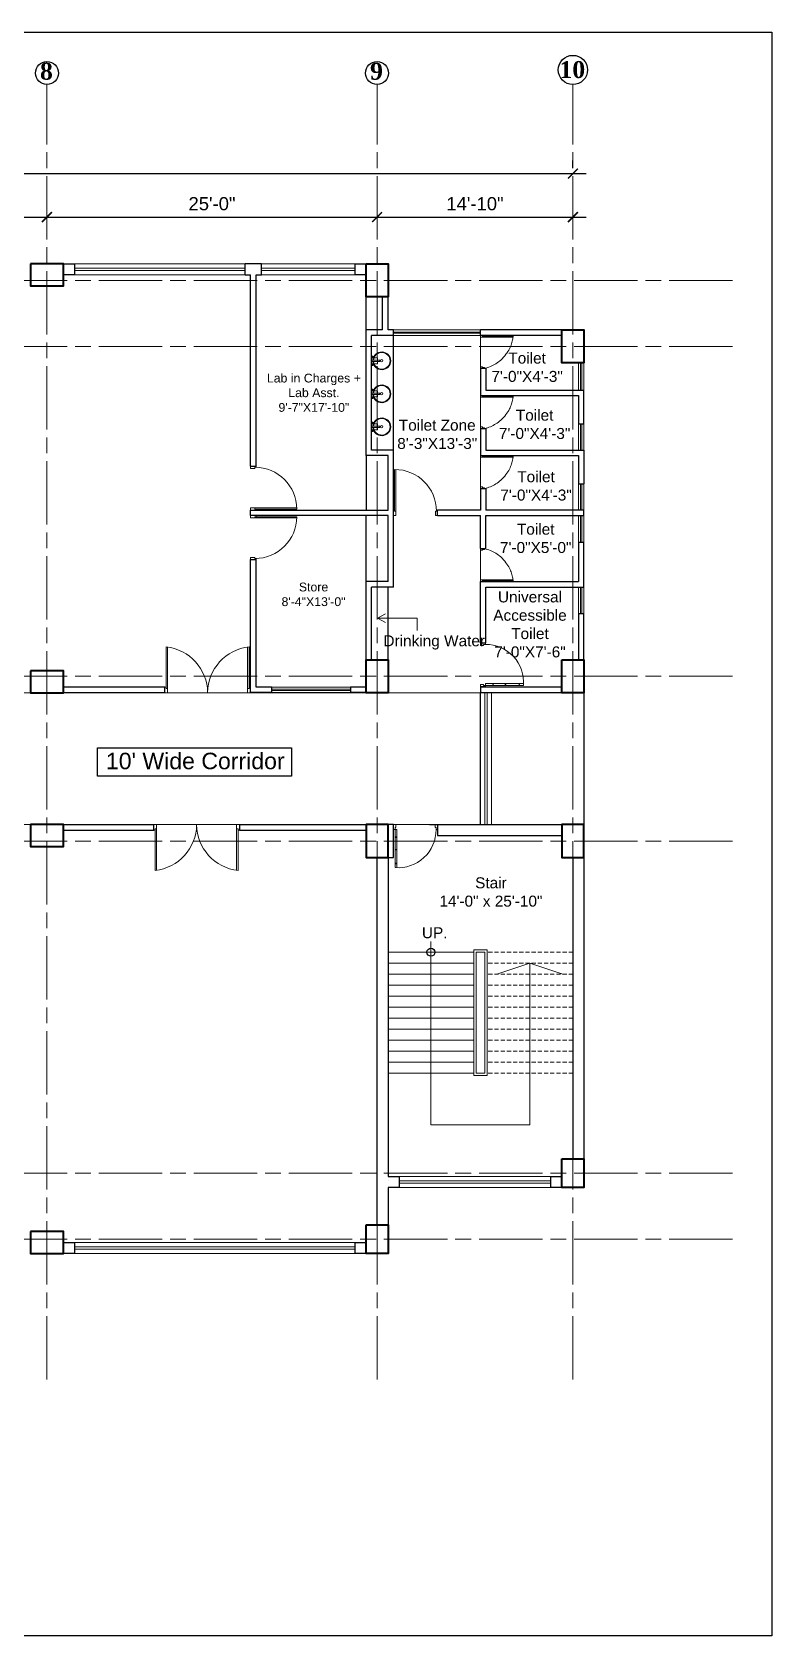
# Model space of a CAD drawing. Header units: inches. Extents: x -12 to 20935469, y -1604 to 24729220.
# Drawn here: x 20918366 to 20919039, y 24721123 to 24722582 of the extents above; entities that cross this region are included whole.
import ezdxf

# ---------------------------------------------------------------- set-up
doc = ezdxf.new("R2010")
doc.units = ezdxf.units.IN
doc.header["$LTSCALE"] = 0.03
doc.header["$MEASUREMENT"] = 0
doc.header["$PDMODE"] = 32
doc.header["$PDSIZE"] = 15
doc.linetypes.add('ACAD_ISO08W100', pattern=[36, 24, -3, 6, -3])
doc.linetypes.add('DASHED2', pattern=[0.375, 0.25, -0.125])
for name, color, linetype, lineweight in [('column', 1, 'Continuous', 40), ('Dim Line', 252, 'Continuous', 13), ('Door', 7, 'Continuous', 18), ('Gas', 21, 'Continuous', 5), ('Glass Line', 252, 'Continuous', 9), ('Grid Line', 252, 'Continuous', 18), ('Main Wall', 7, 'Continuous', 30), ('RAIL', 23, 'Continuous', 13), ('STAIR', 46, 'Continuous', 15), ('TOILET FIXTURE', 142, 'Continuous', 5), ('wind.', 150, 'Continuous', 20)]:
    doc.layers.add(name, color=color, linetype=linetype, lineweight=lineweight)
doc.layers.add('TEXT', color=7, linetype='Continuous')
doc.styles.add('2', font='swisscl.ttf')
doc.styles.add('RomanS', font='arial.ttf', dxfattribs={"height": 12})
doc.styles.get("Standard").update_dxf_attribs({"font": 'timesbd.ttf'})
doc.dimstyles.new('Aec_Arch_I', dxfattribs={"dimscale": 96, "dimtxt": 12, "dimasz": 0.09375, "dimexe": 0.125, "dimexo": 0.125, "dimgap": 0.0625, "dimtad": 1, "dimdec": 0, "dimzin": 3, "dimdsep": 46, "dimlunit": 4, "dimtxsty": 'RomanS', "dimblk1": 'ARCHTICK', "dimblk2": 'ARCHTICK', "dimsah": 1, "dimcen": 0.09375, "dimdle": 0.125, "dimadec": 0, "dimazin": 0, "dimtfac": 0.75, "dimtdec": 0, "dimtmove": 2, "dimatfit": 3, "dimldrblk": 'ARCHTICK', "dimfxl": 1, "dimfrac": 1, "dimtolj": 1, "dimtzin": 0, "dimarcsym": 0})

# ---------------------------------------------------------------- blocks, each defined once
blk = doc.blocks.new('Door_45')
at = {"layer": 'Door'}
for p, q in [((1.5, 5), (1.5, 44)), ((1.5, 40), (2.2, 40)), ((2.2, 40), (2.2, 39.5)), ((2.2, 39.5), (2.7, 39.5)), ((2.7, 39.5), (2.7, 40)), ((2.7, 40), (3.5, 40)), ((3.5, 44), (3.5, 5)), ((1.5, 25.8), (2.2, 25.8)), ((2.2, 25.8), (2.2, 25.3)), ((2.2, 25.3), (2.7, 25.3)), ((2.7, 25.8), (3.5, 25.8)), ((2.7, 25.3), (2.7, 25.8)), ((0, 0), (0, 5)), ((0, 5), (1.5, 5)), ((1.5, 12.6), (2.2, 12.6)), ((3.5, 5), (1.5, 5)), ((1.5, 5), (1.5, 3)), ((1.5, 3), (2.5, 3)), ((2.2, 12.6), (2.2, 13.1)), ((2.2, 13.1), (2.7, 13.1)), ((2.5, 3), (2.5, 0)), ((2.7, 13.1), (2.7, 12.6)), ((2.7, 12.6), (3.5, 12.6)), ((42.5, 3), (42.5, 0)), ((43.5, 3), (42.5, 3)), ((45, 5), (43.5, 5)), ((43.5, 5), (43.5, 3)), ((45, 0), (45, 5)), ((2.5, 0), (0, 0)), ((42.5, 0), (45, 0))]:
    blk.add_line(p, q, dxfattribs=at)
blk.add_arc((4.7, 5.3), 38.8, 359.6233, 94.6685, dxfattribs=at)
blk = doc.blocks.new('$D40')
at = {"layer": 'Door'}
for p, q in [((1, 4), (1, 42)), ((2, 0), (2, 42)), ((1, 5), (0, 5)), ((2, 0), (0, 0)), ((2, 4), (1, 4)), ((39, 4), (38, 4)), ((38, 4), (38, 0)), ((40, 0), (38, 0)), ((40, 5), (39, 5)), ((39, 5), (39, 4))]:
    blk.add_line(p, q, dxfattribs=at)
blk.add_arc((1, 4), 38, 0, 90, dxfattribs=at)
blk = doc.blocks.new('_ArchTick')
at = {"color": 0, "linetype": 'ByBlock', "lineweight": 35, "const_width": 0.15}
blk.add_lwpolyline([(-0.5, -0.5), (0.5, 0.5)], dxfattribs=at)
blk = doc.blocks.new('*D23')
at = {"layer": 'Defpoints', "color": 0, "transparency": 16777216}
for p in [(20832166.8, 24724578.2), (20832473.8, 24724578.2), (20832473.8, 24724578.2)]:
    blk.add_point(p, dxfattribs=at)
at = {"layer": 'Dim Line', "color": 0, "lineweight": -2, "transparency": 16777216}
for p, q in [((20832154.8, 24724578.2), (20832485.8, 24724578.2)), ((20832166.8, 24724566.2), (20832166.8, 24724566.2)), ((20832473.8, 24724566.2), (20832473.8, 24724566.2))]:
    blk.add_line(p, q, dxfattribs=at)
at = {"layer": 'Dim Line', "color": 0, "lineweight": -2, "transparency": 16777216, "xscale": 9, "yscale": 9, "zscale": 9, "rotation": 180}
blk.add_blockref('_ArchTick', (20832166.8, 24724578.2), dxfattribs=at)
at = {"layer": 'Dim Line', "color": 0, "lineweight": -2, "transparency": 16777216, "xscale": 9, "yscale": 9, "zscale": 9}
blk.add_blockref('_ArchTick', (20832473.8, 24724578.2), dxfattribs=at)
at = {"layer": 'Dim Line', "color": 0, "transparency": 16777216, "insert": (20832320.3, 24724590.3), "char_height": 12, "attachment_point": 5, "style": 'RomanS'}
blk.add_mtext('\\A1;25\'-7"', dxfattribs=at)
blk = doc.blocks.new('*D10')
at = {"layer": 'Defpoints', "color": 0, "transparency": 16777216}
for p in [(20832473.8, 24724578.2), (20832773.8, 24724578.2), (20832773.8, 24724578.2)]:
    blk.add_point(p, dxfattribs=at)
at = {"layer": 'Dim Line', "color": 0, "lineweight": -2, "transparency": 16777216}
blk.add_line((20832461.8, 24724578.2), (20832785.8, 24724578.2), dxfattribs=at)
at = {"layer": 'Dim Line', "color": 0, "lineweight": -2, "transparency": 16777216, "xscale": 9, "yscale": 9, "zscale": 9, "rotation": 180}
blk.add_blockref('_ArchTick', (20832473.8, 24724578.2), dxfattribs=at)
at = {"layer": 'Dim Line', "color": 0, "lineweight": -2, "transparency": 16777216, "xscale": 9, "yscale": 9, "zscale": 9}
blk.add_blockref('_ArchTick', (20832773.8, 24724578.2), dxfattribs=at)
at = {"layer": 'Dim Line', "color": 0, "transparency": 16777216, "insert": (20832623.8, 24724590.3), "char_height": 12, "attachment_point": 5, "style": 'RomanS'}
blk.add_mtext('\\A1;25\'-0"', dxfattribs=at)
blk = doc.blocks.new('*D11')
at = {"layer": 'Defpoints', "color": 0, "transparency": 16777216}
for p in [(20832773.8, 24724578.2), (20832951.8, 24724578.2), (20832951.8, 24724578.2)]:
    blk.add_point(p, dxfattribs=at)
at = {"layer": 'Dim Line', "color": 0, "lineweight": -2, "transparency": 16777216}
for p, q in [((20832761.8, 24724578.2), (20832963.8, 24724578.2)), ((20832951.8, 24724566.2), (20832951.8, 24724566.2))]:
    blk.add_line(p, q, dxfattribs=at)
at = {"layer": 'Dim Line', "color": 0, "lineweight": -2, "transparency": 16777216, "xscale": 9, "yscale": 9, "zscale": 9, "rotation": 180}
blk.add_blockref('_ArchTick', (20832773.8, 24724578.2), dxfattribs=at)
at = {"layer": 'Dim Line', "color": 0, "lineweight": -2, "transparency": 16777216, "xscale": 9, "yscale": 9, "zscale": 9}
blk.add_blockref('_ArchTick', (20832951.8, 24724578.2), dxfattribs=at)
at = {"layer": 'Dim Line', "color": 0, "transparency": 16777216, "insert": (20832862.8, 24724590.3), "char_height": 12, "attachment_point": 5, "style": 'RomanS'}
blk.add_mtext('\\A1;14\'-10"', dxfattribs=at)
blk = doc.blocks.new('*D13')
at = {"layer": 'Defpoints', "color": 0, "transparency": 16777216}
for p in [(20830948.3, 24724610.7), (20832951.8, 24724617.8), (20832951.8, 24724610.7)]:
    blk.add_point(p, dxfattribs=at)
at = {"layer": 'Dim Line', "color": 0, "lineweight": -2, "transparency": 16777216}
for p, q in [((20830948.3, 24724622.7), (20830948.3, 24724629.8)), ((20832951.8, 24724622.7), (20832951.8, 24724629.8)), ((20830936.3, 24724617.8), (20832963.8, 24724617.8))]:
    blk.add_line(p, q, dxfattribs=at)
at = {"layer": 'Dim Line', "color": 0, "lineweight": -2, "transparency": 16777216, "xscale": 9, "yscale": 9, "zscale": 9, "rotation": 180}
blk.add_blockref('_ArchTick', (20830948.3, 24724617.8), dxfattribs=at)
at = {"layer": 'Dim Line', "color": 0, "lineweight": -2, "transparency": 16777216, "xscale": 9, "yscale": 9, "zscale": 9}
blk.add_blockref('_ArchTick', (20832951.8, 24724617.8), dxfattribs=at)
at = {"layer": 'Dim Line', "color": 0, "transparency": 16777216, "insert": (20831950, 24724629.9), "char_height": 12, "attachment_point": 5, "style": 'RomanS'}
blk.add_mtext('\\A1;166\'-11"', dxfattribs=at)
blk = doc.blocks.new('sssss-flat-876')
at = {"layer": 'Door', "linetype": 'Continuous', "ltscale": 3}
blk.add_line((3666.5, 84027.2), (3666.5, 84055.7), dxfattribs=at)
at = {"layer": 'Door', "linetype": 'Continuous', "ltscale": 3, "extrusion": (-7.21527e-09, -3.35624e-18, 1), "elevation": 0}
for points in [[(3666.5, 84057.2), (3666.5, 84055.7), (3668.4, 84055.7), (3668.4, 84056.5), (3670.2, 84056.5), (3670.2, 84057.2)], [(3668.4, 84055.7), (3696.2, 84055.7), (3696.2, 84056.5), (3668.4, 84056.5)]]:
    blk.add_lwpolyline(points, close=True, dxfattribs=at)
at = {"layer": 'Door', "linetype": 'Continuous', "ltscale": 3, "flags": 128}
blk.add_lwpolyline([(3670.2, 84027.2, 0.04096), (3675.5, 84028.9, 0.082496), (3684.9, 84034.8, 0.052187), (3689.7, 84040, 0.043988), (3692.9, 84045, 0.036571), (3694.8, 84049.6, 0.034751), (3695.9, 84054.2, 0.011435), (3696.2, 84055.7)], format="xyb", dxfattribs=at)
at = {"layer": 'Door', "linetype": 'Continuous', "ltscale": 3}
blk.add_lwpolyline([(3666.5, 84027.2), (3666.5, 84028.7), (3668.4, 84028.7), (3668.4, 84027.9), (3670.2, 84027.9), (3670.2, 84027.2)], close=True, dxfattribs=at)
blk = doc.blocks.new('7-flat-72')
at = {"layer": 'Glass Line', "color": 8, "ltscale": 20}
for p, q in [((-64478.7, 376960.5), (-64480.3, 376960.5)), ((-64480.3, 376959.5), (-64480.3, 376960.5)), ((-64480.3, 376959.5), (-64480.3, 376960.5)), ((-64478.7, 376959.5), (-64480.3, 376959.5)), ((-64480.3, 376959.1), (-64480.3, 376959.4)), ((-64478.7, 376959.4), (-64480.3, 376959.4)), ((-64478.7, 376959.1), (-64480.3, 376959.1)), ((-64480.2, 376959.4), (-64480.2, 376959.5)), ((-64480.1, 376959.5), (-64480.1, 376960.5)), ((-64479.9, 376959.5), (-64479.9, 376960.5)), ((-64479.5, 376959.5), (-64479.5, 376960.5)), ((-64479.1, 376959.5), (-64479.1, 376960.5)), ((-64478.9, 376959.5), (-64478.9, 376960.5)), ((-64478.9, 376959.4), (-64478.9, 376959.5)), ((-64478.8, 376959.5), (-64478.8, 376960.5)), ((-64478.7, 376959.5), (-64478.7, 376960.5)), ((-64478.7, 376959.1), (-64478.7, 376959.4)), ((-64475.1, 376959.4), (-64476.9, 376959.4)), ((-64476.9, 376959.1), (-64476.9, 376959.4)), ((-64475.1, 376959.1), (-64476.9, 376959.1)), ((-64476.6, 376959.4), (-64476.6, 376966.6)), ((-64475.5, 376966.6), (-64476.6, 376966.6)), ((-64475.5, 376959.4), (-64475.5, 376966.6)), ((-64475.1, 376959.1), (-64475.1, 376959.4)), ((-64473.3, 376960.5), (-64471.7, 376960.5)), ((-64473.3, 376959.5), (-64473.3, 376960.5)), ((-64473.3, 376959.5), (-64473.3, 376960.5)), ((-64473.3, 376959.5), (-64471.7, 376959.5)), ((-64473.3, 376959.1), (-64473.3, 376959.4)), ((-64473.3, 376959.4), (-64471.7, 376959.4)), ((-64473.3, 376959.1), (-64471.7, 376959.1)), ((-64473.1, 376959.5), (-64473.1, 376960.5)), ((-64473.1, 376959.4), (-64473.1, 376959.5)), ((-64472.9, 376959.5), (-64472.9, 376960.5)), ((-64472.5, 376959.5), (-64472.5, 376960.5)), ((-64472.1, 376959.5), (-64472.1, 376960.5)), ((-64471.9, 376959.5), (-64471.9, 376960.5)), ((-64471.9, 376959.4), (-64471.9, 376959.5)), ((-64471.8, 376959.5), (-64471.8, 376960.5)), ((-64471.7, 376959.5), (-64471.7, 376960.5)), ((-64471.7, 376959.1), (-64471.7, 376959.4))]:
    blk.add_line(p, q, dxfattribs=at)
blk.add_circle((-64476, 376968.4, 0), 1.08, dxfattribs=at)
for radius, start, end in [(8.1, 273.8334, 266.1883), (7.55, 274.115, 265.9068)]:
    blk.add_arc((-64476, 376968.4, 0), radius, start, end, dxfattribs=at)
blk = doc.blocks.new('SFSFSFS-flat-72')
at = {"layer": 'TOILET FIXTURE', "ltscale": 0.2}
blk.add_lwpolyline([(-3918.5, -3608.1), (-3918.5, -3602.7), (-3923.9, -3602.7), (-3923.9, -3608.1)], close=True, dxfattribs=at)
at = {"layer": 'TOILET FIXTURE', "ltscale": 20}
blk.add_blockref('7-flat-72', (60554.8, -380567.2), dxfattribs=at)
blk = doc.blocks.new('fff')
at = {"layer": 'Grid Line', "color": 252, "linetype": 'ACAD_ISO08W100', "lineweight": 9, "ltscale": 80, "true_color": 0x939598}
for p, q in [((20832473.8, 24723521.1), (20832473.8, 24724698.8)), ((20832773.8, 24723521.1), (20832773.8, 24724698.8)), ((20832951.8, 24723521.1), (20832951.8, 24724698.8)), ((20833096.9, 24724520.6), (20830726.1, 24724520.6)), ((20833096.9, 24724460.6), (20830726.1, 24724460.6)), ((20833096.9, 24724160.7), (20830726.1, 24724160.7)), ((20833096.9, 24724010.7), (20830726.1, 24724010.7)), ((20833096.9, 24723708.7), (20830726.1, 24723708.7)), ((20833096.9, 24723648.8), (20830726.1, 24723648.8))]:
    blk.add_line(p, q, dxfattribs=at)
at = {"layer": 'Dim Line'}
for base, p1, p2, picture, middle in [((20832951.7523, 24724617.8128), (20830948.3088, 24724610.7482), (20832951.7523, 24724610.7482), '*D13', (20831950.0306, 24724629.9397)), ((20832473.8, 24724578.2), (20832166.8, 24724578.2), (20832473.8, 24724578.2), '*D23', (20832320.3, 24724590.3)), ((20832773.8, 24724578.2), (20832473.8, 24724578.2), (20832773.8, 24724578.2), '*D10', (20832623.8, 24724590.3)), ((20832951.8, 24724578.2), (20832773.8, 24724578.2), (20832951.8, 24724578.2), '*D11', (20832862.8, 24724590.3))]:
    dim = blk.add_linear_dim(base=base, p1=p1, p2=p2, dimstyle='Aec_Arch_I', dxfattribs=at)
    dim.commit()
    dim.dimension.update_dxf_attribs({"geometry": picture, "text_midpoint": middle})

msp = doc.modelspace()

# ---------------------------------------------------------------- linework, layer by layer
for p, q in [((20918669.7, 24722310.9), (20918669.7, 24722340.9)), ((20918694.7, 24722201.6), (20918694.7, 24722305.9)), ((20918669.7, 24722196.6), (20918669.7, 24722147)), ((20918669.7, 24722082), (20918669.7, 24722142)), ((20918689.7, 24722011), (20918689.7, 24722077)), ((20918778.7, 24721986.2), (20918773.7, 24721986.2)), ((20918773.7, 24721861), (20918773.7, 24721981.2)), ((20918727.5, 24721861), (20918829.7, 24721861))]:
    msp.add_line(p, q)
msp.add_lwpolyline([(20918867.7, 24721981), (20918867.7, 24721861)])
msp.add_lwpolyline([(20918425.5, 24721930.7), (20918601.9, 24721930.7), (20918601.9, 24721905.2), (20918425.5, 24721905.2)], close=True)
msp.add_circle((20918728.7, 24721745), 3.61)
at = {"layer": 'column', "lineweight": 40, "ltscale": 20}
for points in [[(20918364.7, 24722370.9), (20918364.7, 24722350.9), (20918394.7, 24722350.9), (20918394.7, 24722370.9)], [(20918669.7, 24722370.9), (20918689.7, 24722370.9), (20918689.7, 24722340.9), (20918669.7, 24722340.9)], [(20918847.7, 24722310.9), (20918867.7, 24722310.9), (20918867.7, 24722280.9), (20918847.7, 24722280.9)], [(20918364.7, 24722001), (20918364.7, 24721981), (20918394.7, 24721981), (20918394.7, 24722001)], [(20918669.7, 24722011), (20918689.7, 24722011), (20918689.7, 24721981), (20918669.7, 24721981)], [(20918847.7, 24722011), (20918867.7, 24722011), (20918867.7, 24721981), (20918847.7, 24721981)], [(20918364.7, 24721861), (20918364.7, 24721841), (20918394.7, 24721841), (20918394.7, 24721861)], [(20918689.7, 24721861), (20918669.7, 24721861), (20918669.7, 24721831), (20918689.7, 24721831)], [(20918867.7, 24721861), (20918847.7, 24721861), (20918847.7, 24721831), (20918867.7, 24721831)], [(20918847.7, 24721557), (20918867.7, 24721557), (20918867.7, 24721531), (20918847.7, 24721531)], [(20918364.7, 24721491), (20918364.7, 24721471), (20918394.7, 24721471), (20918394.7, 24721491)], [(20918669.7, 24721497), (20918689.7, 24721497), (20918689.7, 24721471), (20918669.7, 24721471)]]:
    msp.add_lwpolyline(points, close=True, dxfattribs=at)
at = {"layer": 'Defpoints'}
msp.add_lwpolyline([(20916599.7, 24722581.7), (20919038.6, 24722581.7), (20919038.6, 24721123.2), (20916599.7, 24721123.2)], close=True, dxfattribs=at)
at = {"layer": 'Door'}
for p, q in [((20918488, 24721984.7), (20918488, 24722022.6)), ((20918489.3, 24721981), (20918489.3, 24722022.6)), ((20918562.1, 24721981), (20918562.1, 24722022.6)), ((20918563.4, 24721984.7), (20918563.4, 24722022.6)), ((20918488, 24721986), (20918486.7, 24721986)), ((20918563.4, 24721986), (20918564.7, 24721986)), ((20918489.3, 24721981), (20918486.7, 24721981)), ((20918489.3, 24721984.7), (20918488, 24721984.7)), ((20918562.1, 24721984.7), (20918563.4, 24721984.7)), ((20918562.1, 24721981), (20918564.7, 24721981)), ((20918479.3, 24721861), (20918476.7, 24721861)), ((20918478, 24721856), (20918476.7, 24721856)), ((20918478, 24721857.3), (20918478, 24721819.4)), ((20918479.3, 24721857.3), (20918478, 24721857.3)), ((20918479.3, 24721861), (20918479.3, 24721819.4)), ((20918552.1, 24721861), (20918552.1, 24721819.4)), ((20918552.1, 24721861), (20918554.7, 24721861)), ((20918552.1, 24721857.3), (20918553.4, 24721857.3)), ((20918553.4, 24721857.3), (20918553.4, 24721819.4)), ((20918553.4, 24721856), (20918554.7, 24721856))]:
    msp.add_line(p, q, dxfattribs=at)
for centre, start, end in [((20918483.4, 24721980.6), 0.5906, 83.7783), ((20918568, 24721980.6), 96.2217, 179.4094), ((20918473.4, 24721861.4), 276.2217, 359.4094), ((20918558, 24721861.4), 180.5906, 263.7783)]:
    msp.add_arc(centre, 42.3, start, end, dxfattribs=at)
at = {"layer": 'Gas', "color": 0, "lineweight": 5}
for points in [[(20918767.7, 24721747), (20918779.7, 24721747), (20918779.7, 24721633), (20918767.7, 24721633)], [(20918769.7, 24721745), (20918777.7, 24721745), (20918777.7, 24721635), (20918769.7, 24721635)]]:
    msp.add_lwpolyline(points, close=True, dxfattribs=at)
at = {"layer": 'Main Wall', "lineweight": 30}
for p, q in [((20918404.7, 24722370.9), (20918404.7, 24722360.9)), ((20918583.7, 24721986.1), (20918569.7, 24721986.1)), ((20918583.7, 24721986.1), (20918583.7, 24721981.1)), ((20918669.7, 24721986.1), (20918655.7, 24721986.1)), ((20918655.7, 24721986.1), (20918655.7, 24721981.1)), ((20918583.7, 24721981.1), (20918564.7, 24721981.1)), ((20918669.7, 24721981.1), (20918655.7, 24721981.1))]:
    msp.add_line(p, q, dxfattribs=at)
at = {"layer": 'Main Wall'}
for p, q in [((20918559.7, 24722360.9), (20918559.7, 24722370.9)), ((20918574.7, 24722370.9), (20918559.7, 24722370.9)), ((20918574.7, 24722360.9), (20918574.7, 24722370.9)), ((20918559.7, 24722360.9), (20918564.7, 24722360.9)), ((20918564.7, 24722187), (20918564.7, 24722360.9)), ((20918569.7, 24722187), (20918569.7, 24722360.9)), ((20918569.7, 24722360.9), (20918574.7, 24722360.9)), ((20918684.7, 24722310.9), (20918684.7, 24722340.9)), ((20918689.7, 24722310.9), (20918689.7, 24722340.9)), ((20918669.7, 24722196.6), (20918669.7, 24722310.9)), ((20918684.7, 24722310.9), (20918669.7, 24722310.9)), ((20918694.7, 24722310.9), (20918689.7, 24722310.9)), ((20918694.7, 24722305.9), (20918694.7, 24722310.9)), ((20918847.7, 24722310.9), (20918773.7, 24722310.9)), ((20918773.7, 24722305.9), (20918773.7, 24722310.9)), ((20918674.7, 24722201.6), (20918674.7, 24722305.9)), ((20918694.7, 24722305.9), (20918674.7, 24722305.9)), ((20918847.7, 24722305.9), (20918773.7, 24722305.9)), ((20918778.7, 24722275.9), (20918773.7, 24722275.9)), ((20918773.7, 24722251.2), (20918862.7, 24722251.2)), ((20918867.7, 24722225.6), (20918867.7, 24722256.2)), ((20918773.7, 24722221.2), (20918778.7, 24722221.2)), ((20918862.7, 24722225.6), (20918867.7, 24722225.6)), ((20918689.7, 24722196.6), (20918669.7, 24722196.6)), ((20918694.7, 24722201.6), (20918674.7, 24722201.6)), ((20918689.7, 24722147), (20918689.7, 24722196.6)), ((20918694.7, 24722147), (20918694.7, 24722201.6)), ((20918773.7, 24722196.6), (20918862.7, 24722196.6)), ((20918564.7, 24722187), (20918569.7, 24722187)), ((20918773.7, 24722166.6), (20918778.7, 24722166.6)), ((20918862.7, 24722171), (20918867.7, 24722171)), ((20918564.7, 24722142), (20918564.7, 24722147)), ((20918564.7, 24722147), (20918689.7, 24722147)), ((20918694.7, 24722077), (20918694.7, 24722147)), ((20918734.7, 24722142), (20918734.7, 24722147)), ((20918689.7, 24722142), (20918564.7, 24722142)), ((20918689.7, 24722082), (20918689.7, 24722142)), ((20918734.7, 24722142), (20918773.7, 24722142)), ((20918773.7, 24722112), (20918773.7, 24722142)), ((20918778.7, 24722112), (20918778.7, 24722142)), ((20918862.7, 24722118), (20918867.7, 24722118)), ((20918867.7, 24722077), (20918867.7, 24722118)), ((20918564.7, 24721981), (20918564.7, 24722102)), ((20918564.7, 24722102), (20918569.7, 24722102)), ((20918569.7, 24721986), (20918569.7, 24722102)), ((20918773.7, 24722112), (20918778.7, 24722112)), ((20918669.7, 24722011), (20918669.7, 24722082)), ((20918689.7, 24722082), (20918669.7, 24722082)), ((20918674.7, 24722011), (20918674.7, 24722077)), ((20918694.7, 24722077), (20918674.7, 24722077)), ((20918773.7, 24722026.2), (20918773.7, 24722082)), ((20918773.7, 24722082), (20918862.7, 24722082)), ((20918778.7, 24722026.2), (20918778.7, 24722077)), ((20918778.7, 24722077), (20918867.7, 24722077)), ((20918862.7, 24722053), (20918862.7, 24722011)), ((20918862.7, 24722053), (20918867.7, 24722053)), ((20918867.7, 24722011), (20918867.7, 24722053)), ((20918773.7, 24722026.2), (20918778.7, 24722026.2)), ((20918486.7, 24721986), (20918394.7, 24721986)), ((20918486.7, 24721981), (20918486.7, 24721986)), ((20918773.7, 24721986.2), (20918847.7, 24721986.2)), ((20918773.7, 24721986.2), (20918773.7, 24721981.1)), ((20918486.7, 24721981), (20918394.7, 24721981)), ((20918773.7, 24721981.1), (20918847.7, 24721981.1)), ((20918394.7, 24721861), (20918476.7, 24721861)), ((20918394.7, 24721856), (20918476.7, 24721856)), ((20918476.7, 24721856), (20918476.7, 24721861)), ((20918554.7, 24721861), (20918669.7, 24721861)), ((20918554.7, 24721861), (20918554.7, 24721856)), ((20918554.7, 24721856), (20918669.7, 24721856)), ((20918679.7, 24721861), (20918689.7, 24721861)), ((20918694.7, 24721861), (20918689.7, 24721861)), ((20918694.7, 24721831), (20918694.7, 24721861)), ((20918734.7, 24721861), (20918847.7, 24721861)), ((20918734.7, 24721861), (20918734.7, 24721851)), ((20918734.7, 24721851), (20918847.7, 24721851)), ((20918679.7, 24721497), (20918679.7, 24721831)), ((20918689.7, 24721831), (20918694.7, 24721831)), ((20918857.7, 24721831), (20918857.7, 24721557)), ((20918867.7, 24721831), (20918867.7, 24721557))]:
    msp.add_line(p, q, dxfattribs=at)
at = {"layer": 'Main Wall', "lineweight": 30}
for points in [[(20918394.7, 24722370.9), (20918404.7, 24722370.9), (20918404.7, 24722360.9), (20918394.7, 24722360.9)], [(20918659.7, 24722370.9), (20918669.7, 24722370.9), (20918669.7, 24722360.9), (20918659.7, 24722360.9)], [(20918394.7, 24721481), (20918404.7, 24721481), (20918404.7, 24721471), (20918394.7, 24721471)], [(20918659.7, 24721481), (20918669.7, 24721481), (20918669.7, 24721471), (20918659.7, 24721471)]]:
    msp.add_lwpolyline(points, close=True, dxfattribs=at)
at = {"layer": 'Main Wall'}
for points in [[(20918773.7, 24722275.9), (20918773.7, 24722251.2)], [(20918778.7, 24722275.9), (20918778.7, 24722256.2), (20918867.7, 24722256.2)], [(20918862.7, 24722251.2), (20918862.7, 24722225.6)], [(20918773.7, 24722221.2), (20918773.7, 24722196.6)], [(20918778.7, 24722221.2), (20918778.7, 24722201.6), (20918867.7, 24722201.6), (20918867.7, 24722171)], [(20918862.7, 24722196.6), (20918862.7, 24722171)], [(20918773.7, 24722166.6), (20918773.7, 24722147)], [(20918778.7, 24722166.6), (20918778.7, 24722147)], [(20918773.7, 24722147), (20918734.7, 24722147)], [(20918778.7, 24722142), (20918867.7, 24722142), (20918867.7, 24722147), (20918778.7, 24722147)], [(20918862.7, 24722118), (20918862.7, 24722082)], [(20918689.7, 24721831), (20918689.7, 24721541), (20918699.7, 24721541), (20918699.7, 24721531), (20918689.7, 24721531), (20918689.7, 24721497)]]:
    msp.add_lwpolyline(points, dxfattribs=at)
msp.add_lwpolyline([(20918837.7, 24721541), (20918847.7, 24721541), (20918847.7, 24721531), (20918837.7, 24721531)], close=True, dxfattribs=at)
at = {"layer": 'RAIL', "lineweight": 9}
for p, q in [((20918728.7, 24721754.7), (20918728.7, 24721588)), ((20918689.7, 24721725), (20918767.7, 24721725)), ((20918788.7, 24721725), (20918818.7, 24721735)), ((20918818.7, 24721588), (20918818.7, 24721735)), ((20918818.7, 24721735), (20918848.7, 24721725)), ((20918728.7, 24721588), (20918818.7, 24721588))]:
    msp.add_line(p, q, dxfattribs=at)
at = {"layer": 'STAIR', "color": 253, "lineweight": 5}
for p, q in [((20918680.1, 24722048.7), (20918687.4, 24722052.7)), ((20918680.1, 24722048.7), (20918716.3, 24722048.7)), ((20918680.1, 24722048.7), (20918687.4, 24722044.7)), ((20918716.3, 24722048.7), (20918716.3, 24722037.5))]:
    msp.add_line(p, q, dxfattribs=at)
at = {"layer": 'STAIR', "color": 32, "lineweight": 5}
for p, q in [((20918767.7, 24721745), (20918689.7, 24721745)), ((20918767.7, 24721735), (20918689.7, 24721735)), ((20918749.7, 24721725), (20918689.7, 24721725)), ((20918767.7, 24721715), (20918689.7, 24721715)), ((20918767.7, 24721705), (20918689.7, 24721705)), ((20918767.7, 24721695), (20918689.7, 24721695)), ((20918767.7, 24721685), (20918689.7, 24721685)), ((20918767.7, 24721675), (20918689.7, 24721675)), ((20918767.7, 24721665), (20918689.7, 24721665)), ((20918767.7, 24721655), (20918689.7, 24721655)), ((20918767.7, 24721645), (20918689.7, 24721645)), ((20918767.7, 24721635), (20918689.7, 24721635))]:
    msp.add_line(p, q, dxfattribs=at)
at = {"layer": 'STAIR', "color": 32, "linetype": 'DASHED2', "lineweight": 5, "ltscale": 500}
for p, q in [((20918857.7, 24721745), (20918779.7, 24721745)), ((20918857.7, 24721735), (20918779.7, 24721735)), ((20918857.7, 24721725), (20918779.7, 24721725)), ((20918857.7, 24721715), (20918779.7, 24721715)), ((20918857.7, 24721705), (20918779.7, 24721705)), ((20918857.7, 24721695), (20918779.7, 24721695)), ((20918857.7, 24721685), (20918779.7, 24721685)), ((20918857.7, 24721675), (20918779.7, 24721675)), ((20918857.7, 24721665), (20918779.7, 24721665)), ((20918857.7, 24721655), (20918779.7, 24721655)), ((20918857.7, 24721645), (20918779.7, 24721645)), ((20918857.7, 24721635), (20918779.7, 24721635))]:
    msp.add_line(p, q, dxfattribs=at)
at = {"layer": 'TEXT'}
for centre, radius in [((20918379.7, 24722544.5), 10.4), ((20918679.7, 24722544.5), 10.4), ((20918857.7, 24722547.3), 13.3)]:
    msp.add_circle(centre, radius, dxfattribs=at)
at = {"layer": 'wind.', "lineweight": 5}
for p, q in [((20918404.7, 24722370.9), (20918559.7, 24722370.9)), ((20918404.7, 24722366.9), (20918559.7, 24722366.9)), ((20918404.7, 24722364.9), (20918559.7, 24722364.9)), ((20918574.7, 24722370.9), (20918659.7, 24722370.9)), ((20918574.7, 24722366.9), (20918659.7, 24722366.9)), ((20918574.7, 24722364.9), (20918659.7, 24722364.9)), ((20918404.7, 24722360.9), (20918559.7, 24722360.9)), ((20918574.7, 24722360.9), (20918659.7, 24722361)), ((20918773.7, 24722310.9), (20918694.7, 24722310.9)), ((20918773.7, 24722308.9), (20918694.7, 24722308.9)), ((20918773.7, 24722307.9), (20918694.7, 24722307.9)), ((20918773.7, 24722305.9), (20918694.7, 24722305.9)), ((20918862.7, 24722256.2), (20918862.7, 24722280.9)), ((20918864.7, 24722256.2), (20918864.7, 24722280.9)), ((20918865.7, 24722256.2), (20918865.7, 24722280.9)), ((20918867.7, 24722256.2), (20918867.7, 24722280.9)), ((20918862.7, 24722201.6), (20918862.7, 24722225.6)), ((20918864.7, 24722201.6), (20918864.7, 24722225.6)), ((20918865.7, 24722201.6), (20918865.7, 24722225.6)), ((20918867.7, 24722201.6), (20918867.7, 24722225.6)), ((20918862.7, 24722147), (20918862.7, 24722171)), ((20918864.7, 24722147), (20918864.7, 24722171)), ((20918865.7, 24722147), (20918865.7, 24722171)), ((20918867.7, 24722147), (20918867.7, 24722171)), ((20918862.7, 24722118), (20918862.7, 24722142)), ((20918864.7, 24722118), (20918864.7, 24722142)), ((20918865.7, 24722118), (20918865.7, 24722142)), ((20918867.7, 24722118), (20918867.7, 24722142)), ((20918862.7, 24722053), (20918862.7, 24722077)), ((20918864.7, 24722053), (20918864.7, 24722077)), ((20918865.7, 24722053), (20918865.7, 24722077)), ((20918867.7, 24722053), (20918867.7, 24722077)), ((20918583.7, 24721986.1), (20918655.7, 24721986.1)), ((20918583.7, 24721984.1), (20918655.7, 24721984.1)), ((20918583.7, 24721983.1), (20918655.7, 24721983.1)), ((20918583.7, 24721981.1), (20918669.7, 24721981.1)), ((20918777.7, 24721861), (20918777.7, 24721981.2)), ((20918779.7, 24721861), (20918779.7, 24721981.2)), ((20918783.7, 24721861), (20918783.7, 24721981.2)), ((20918837.7, 24721541), (20918699.7, 24721541)), ((20918837.7, 24721537), (20918699.7, 24721537)), ((20918837.7, 24721535), (20918699.7, 24721535)), ((20918837.7, 24721531), (20918699.7, 24721531)), ((20918659.7, 24721481), (20918404.7, 24721481)), ((20918659.7, 24721477), (20918404.7, 24721477)), ((20918659.7, 24721475), (20918404.7, 24721475)), ((20918659.7, 24721471), (20918404.7, 24721471))]:
    msp.add_line(p, q, dxfattribs=at)
at = {"layer": 'wind.'}
msp.add_line((20918689.7, 24721537), (20918689.7, 24721537), dxfattribs=at)
msp.add_line((20918689.7, 24721537), (20918689.7, 24721537), dxfattribs=at)
at = {"layer": 'wind.', "lineweight": 5}
msp.add_lwpolyline([(20916938.2, 24721981.2), (20917760.2, 24721981), (20917760.2, 24722296), (20917939.7, 24722296), (20917939.7, 24721981), (20918773.7, 24721981), (20918773.7, 24721861), (20917939.7, 24721861), (20917939.7, 24721726), (20917584.2, 24721726), (20917584.2, 24721861), (20916938.2, 24721861), (20916938.2, 24721981.2)], dxfattribs=at)

# ---------------------------------------------------------------- block references
msp.add_blockref('fff', (85905.9, -2164.7))
at = {"layer": 'Door', "ltscale": 20}
for p in [(20915107.2, 24638248.7), (20915107.2, 24638194), (20915107.2, 24638139.4)]:
    msp.add_blockref('sssss-flat-876', p, dxfattribs=at)
at = {"layer": 'Door', "xscale": -1, "rotation": 270}
msp.add_blockref('$D40', (20918564.7, 24722147), dxfattribs=at)
at = {"layer": 'Door'}
msp.add_blockref('$D40', (20918694.7, 24722142), dxfattribs=at)
at = {"layer": 'Door', "rotation": 270}
msp.add_blockref('$D40', (20918564.7, 24722142), dxfattribs=at)
at = {"layer": 'Door', "ltscale": 20, "xscale": -1, "rotation": 180}
msp.add_blockref('sssss-flat-876', (20915107.2, 24806139.2), dxfattribs=at)
at = {"layer": 'Door', "color": 250, "ltscale": 20, "xscale": -0.8888888888759539, "yscale": 0.8888888888759539, "zscale": 0.8888888888759539}
for p, rotation in [((20918773.7, 24721986.2), 270), ((20918694.7, 24721861), 180)]:
    msp.add_blockref('Door_45', p, dxfattribs=dict(at, rotation=rotation))
at = {"layer": 'TOILET FIXTURE', "ltscale": 20, "xscale": -1, "rotation": 270}
for p in [(20922282.8, 24726204), (20922282.8, 24726174), (20922282.8, 24726144)]:
    msp.add_blockref('SFSFSFS-flat-72', p, dxfattribs=at)

# ---------------------------------------------------------------- texts
at = {"layer": 'TEXT', "char_height": 15.44, "width": 227.458, "attachment_point": 8, "rotation": 0}
for s, insert in [('\\A1;10', (20918857.2, 24722539.7)), ('\\A1;8', (20918379.2, 24722538.2)), ('\\A1;9', (20918679.2, 24722538.2))]:
    msp.add_mtext(s, dxfattribs=dict(at, insert=insert))
at = {"layer": 'TEXT', "color": 30, "lineweight": 5, "ltscale": 20, "attachment_point": 2, "style": '2'}
for s, width, gutter_width, insert, char_height in [('{\\fArial|b0|i0|c0|p34;\\C0;Toilet \\P7\'-0"X4\'-3"}', 104.76, 0.5, (20918816.1, 24722290.3), 10), ('{\\fArial|b0|i0|c0|p34;\\C0;Lab in Charges + Lab Asst. \\P9\'-7"X17\'-10"}', 104.76, 0.5, (20918622.3, 24722271.1), 8), ('{\\fArial|b0|i0|c0|p34;\\C0;Toilet \\P7\'-0"X4\'-3"}', 104.76, 0.5, (20918822.9, 24722238.4), 10), ('{\\fArial|b0|i0|c0|p34;\\C0;Toilet Zone\\P8\'-3"X13\'-3"}', 104.76, 0.5, (20918734.4, 24722229.3), 10), ('{\\fArial|b0|i0|c0|p34;\\C0;Toilet \\P7\'-0"X4\'-3"}', 104.76, 0.5, (20918824.2, 24722182.4), 10), ('{\\fArial|b0|i0|c0|p34;\\C0;Toilet \\P7\'-0"X5\'-0"}', 104.76, 0.5, (20918823.9, 24722134.7), 10), ('{\\fArial|b0|i0|c0|p34;\\C0;Store\\P8\'-4"X13\'-0"}', 104.76, 0.5, (20918622, 24722081.1), 8), ('{\\fArial|b0|i0|c0|p34;\\C0;Universal Accessible Toilet\\P7\'-0"X7\'-6"}', 88.036, 0.35, (20918818.7, 24722073.1), 10), ('\\pxsm1;{\\fArial|b0|i0|c0|p34;\\C0;Drinking Water }', 88.563, 0.282, (20918731.7, 24722033.2), 10), ("\\pxsm1,qc;{\\fArial|b0|i0|c0|p34;\\C0;10' Wide Corridor}", 227.89, 0.75, (20918514.5, 24721926.4), 15), ('\\pxsm1;{\\fArial|b0|i0|c0|p34;\\C0;Stair\\P14\'-0" x 25\'-10"  }', 114.807, 0.282, (20918783.2, 24721813.1), 10), ('{\\fArial|b0|i0|c0|p34;\\C0;UP.}', 104.76, 0.5, (20918732.1, 24721767.7), 10)]:
    msp.add_mtext_dynamic_manual_height_columns(s, width=width, gutter_width=gutter_width, heights=[0], dxfattribs=dict(at, insert=insert, char_height=char_height))

doc.saveas('drawing.dxf')
